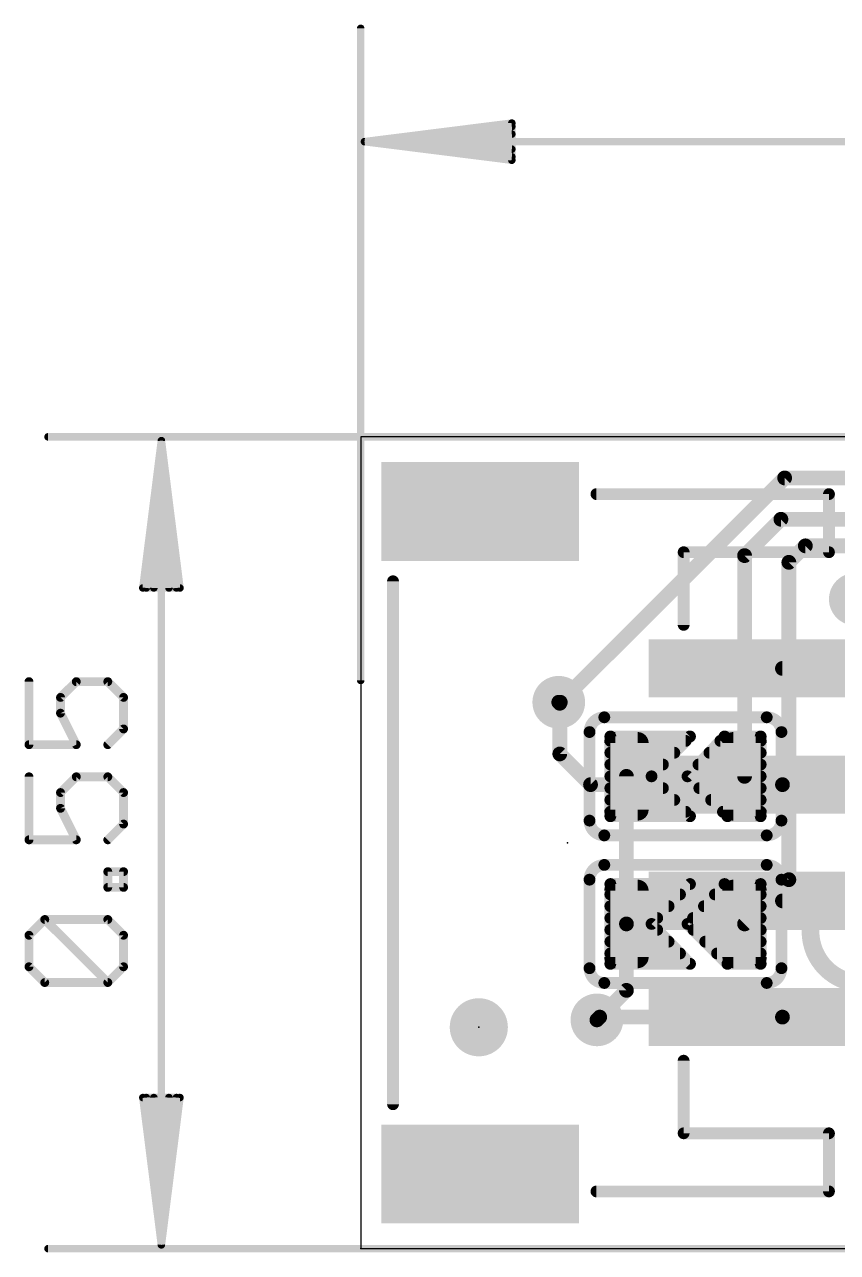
# Model space of a CAD drawing. Extents: x -5.8 to 76.3, y -5.1 to 21.4.
# Drawn here: x -5.78 to 8.2, y -0.07 to 21.07 of the extents above; entities that cross this region are included whole.
import ezdxf

# ---------------------------------------------------------------- set-up
doc = ezdxf.new("R2010")
doc.units = 0
for name, color, linetype in [('1', 12, 'CONTINUOUS'), ('16', 5, 'CONTINUOUS'), ('18', 110, 'CONTINUOUS'), ('20', 53, 'CONTINUOUS'), ('21', 40, 'CONTINUOUS'), ('22', 6, 'CONTINUOUS'), ('23', 53, 'CONTINUOUS'), ('24', 53, 'CONTINUOUS'), ('47', 253, 'CONTINUOUS')]:
    doc.layers.add(name, color=color, linetype=linetype)

# ---------------------------------------------------------------- blocks, each defined once
blk = doc.blocks.new('PIE')
at = {"const_width": 0.5}
blk.add_lwpolyline([(0, -0.25, 1), (0, 0.25, 1), (0, -0.25)], format="xyb", dxfattribs=at)
blk = doc.blocks.new('RECT121920X243840R50')
at = {"const_width": 0.1905}
blk.add_lwpolyline([(0.2858, -0.5715), (0.2858, 0.5715, 0.4142), (0.1905, 0.6668), (-0.1905, 0.6668, 0.4142), (-0.2858, 0.5715), (-0.2858, -0.5715, 0.4142), (-0.1905, -0.6668), (0.1905, -0.6668, 0.4142)], format="xyb", close=True, dxfattribs=at)
blk.add_solid([(-0.2159, -0.5969), (0.2159, -0.5969), (-0.2159, 0.5969), (0.2159, 0.5969)])
blk = doc.blocks.new('RECT')
blk.add_solid([(-0.5, -0.5), (0.5, -0.5), (-0.5, 0.5), (0.5, 0.5)])
blk = doc.blocks.new('ROUNDV')
at = {"const_width": 0.5}
blk.add_lwpolyline([(0, -0.25, 1), (0, 0.25, 1), (0, -0.25)], format="xyb", dxfattribs=at)

msp = doc.modelspace()

# ---------------------------------------------------------------- linework, layer by layer
at = {"layer": '1', "const_width": 0.254}
for points in [[(9.144, 9.985), (7.256, 9.985)], [(3.4076, 9.4027), (3.4253, 9.385)], [(3.4253, 9.385), (3.4253, 8.5137)], [(3.4253, 8.5137), (3.954, 7.985)], [(3.954, 7.985), (7.256, 7.985)], [(7.256, 7.985), (9.255, 7.985)], [(7.256, 5.985), (9.382, 5.985)], [(4.064, 3.937), (4.112, 3.985)], [(4.112, 3.985), (7.256, 3.985)], [(7.256, 3.985), (9.604, 3.985)]]:
    msp.add_lwpolyline(points, dxfattribs=at)
at = {"layer": '1', "const_width": 0.127}
for points in [[(7.256, 10.0485, 1), (7.256, 9.9215)], [(3.4525, 9.4476, 1), (3.3627, 9.3578)], [(3.4888, 9.385, 1), (3.3618, 9.385)], [(3.3804, 9.3401, 1), (3.4702, 9.4299)], [(3.4702, 8.5586, 1), (3.3804, 8.4688)], [(3.3618, 8.5137, 1), (3.4888, 8.5137)], [(3.954, 8.0485, 1), (3.954, 7.9215)], [(3.9091, 7.9401, 1), (3.9989, 8.0299)], [(7.256, 8.0485, 1), (7.256, 7.9215)], [(7.256, 7.9215, 1), (7.256, 8.0485)], [(7.256, 6.0485, 1), (7.256, 5.9215)], [(4.0191, 3.9819, 1), (4.1089, 3.8921)], [(4.112, 4.0485, 1), (4.112, 3.9215)], [(4.1569, 3.9401, 1), (4.0671, 4.0299)], [(7.256, 4.0485, 1), (7.256, 3.9215)], [(7.256, 3.9215, 1), (7.256, 4.0485)]]:
    msp.add_lwpolyline(points, format="xyb", dxfattribs=at)
at = {"layer": '16'}
for points, const_width in [([(7.2938, 13.2628), (3.4337, 9.4027)], 0.254), ([(13.716, 13.2628), (7.2938, 13.2628)], 0.254), ([(6.604, 11.9264), (7.2292, 12.5516)], 0.254), ([(7.2292, 12.5516), (12.8484, 12.5516)], 0.254), ([(6.604, 8.128), (6.604, 11.9264)], 0.254), ([(7.366, 11.811), (7.6494, 12.0944)], 0.254), ([(7.6494, 12.0944), (12.3836, 12.0944)], 0.254), ([(7.366, 6.35), (7.366, 11.811)], 0.254), ([(3.4337, 9.4027), (3.4076, 9.4027)], 0.254), ([(4.295, 7.4414), (4.295, 8.8146)], 0.2032), ([(4.295, 8.8146), (5.665, 8.8146)], 0.2032), ([(5.665, 8.8146), (5.0038, 8.128)], 0.2032), ([(6.2595, 8.8146), (5.6229, 8.128)], 0.2032), ([(6.881, 8.8146), (6.2595, 8.8146)], 0.2032), ([(6.881, 7.4414), (6.881, 8.8146)], 0.2032), ([(4.295, 8.7376), (5.5909, 8.7376)], 0.2032), ([(6.1881, 8.7376), (6.881, 8.7376)], 0.2032), ([(4.295, 8.5344), (5.3952, 8.5344)], 0.2032), ([(5.9997, 8.5344), (6.881, 8.5344)], 0.2032), ([(4.295, 8.3312), (5.1995, 8.3312)], 0.2032), ([(4.572, 8.128), (4.572, 5.588)], 0.254), ([(5.8113, 8.3312), (6.881, 8.3312)], 0.2032), ([(4.295, 8.128), (5.0038, 8.128)], 0.2032), ([(5.0038, 8.128), (5.665, 7.4414)], 0.2032), ([(5.6229, 8.128), (6.3095, 7.4414)], 0.2032), ([(5.6229, 8.128), (6.881, 8.128)], 0.2032), ([(4.295, 7.9248), (5.1995, 7.9248)], 0.2032), ([(4.295, 7.7216), (5.3952, 7.7216)], 0.2032), ([(5.8261, 7.9248), (6.881, 7.9248)], 0.2032), ([(6.0293, 7.7216), (6.881, 7.7216)], 0.2032), ([(4.295, 7.5184), (5.5908, 7.5184)], 0.2032), ([(6.2325, 7.5184), (6.881, 7.5184)], 0.2032), ([(5.665, 7.4414), (4.295, 7.4414)], 0.2032), ([(6.3095, 7.4414), (6.881, 7.4414)], 0.2032), ([(4.295, 4.9014), (4.295, 6.2746)], 0.2032), ([(4.295, 6.2746), (5.665, 6.2746)], 0.2032), ([(5.665, 6.2746), (5.0038, 5.588)], 0.2032), ([(6.2595, 6.2746), (5.6229, 5.588)], 0.2032), ([(6.881, 6.2746), (6.2595, 6.2746)], 0.2032), ([(6.604, 5.588), (7.366, 6.35)], 0.254), ([(6.881, 4.9014), (6.881, 6.2746)], 0.2032), ([(4.295, 6.096), (5.493, 6.096)], 0.2032), ([(6.0939, 6.096), (6.881, 6.096)], 0.2032), ([(4.295, 5.8928), (5.2973, 5.8928)], 0.2032), ([(5.9055, 5.8928), (6.881, 5.8928)], 0.2032), ([(4.295, 5.6896), (5.1016, 5.6896)], 0.2032), ([(4.572, 5.588), (4.572, 4.445)], 0.254), ([(5.7171, 5.6896), (6.881, 5.6896)], 0.2032), ([(4.295, 5.4864), (5.1016, 5.4864)], 0.2032), ([(5.0038, 5.588), (5.665, 4.9014)], 0.2032), ([(5.6229, 5.588), (6.3095, 4.9014)], 0.2032), ([(5.7245, 5.4864), (6.881, 5.4864)], 0.2032), ([(4.295, 5.2832), (5.2973, 5.2832)], 0.2032), ([(5.9277, 5.2832), (6.881, 5.2832)], 0.2032), ([(4.295, 5.08), (5.493, 5.08)], 0.2032), ([(6.1309, 5.08), (6.881, 5.08)], 0.2032), ([(5.665, 4.9014), (4.295, 4.9014)], 0.2032), ([(6.3095, 4.9014), (6.881, 4.9014)], 0.2032), ([(4.572, 4.445), (4.064, 3.937)], 0.254)]:
    msp.add_lwpolyline(points, dxfattribs=dict(at, const_width=const_width))
for points, const_width in [([(7.2938, 13.3263, 1), (7.2938, 13.1993)], 0.127), ([(7.3387, 13.2179, 1), (7.2489, 13.3077)], 0.127), ([(7.2292, 12.6151, 1), (7.2292, 12.4881)], 0.127), ([(7.2741, 12.5067, 1), (7.1843, 12.5965)], 0.127), ([(6.6675, 11.9264, 1), (6.5405, 11.9264)], 0.127), ([(7.6494, 12.1579, 1), (7.6494, 12.0309)], 0.127), ([(7.6943, 12.0495, 1), (7.6045, 12.1393)], 0.127), ([(6.5591, 11.9713, 1), (6.6489, 11.8815)], 0.127), ([(7.4295, 11.811, 1), (7.3025, 11.811)], 0.127), ([(7.3211, 11.8559, 1), (7.4109, 11.7661)], 0.127), ([(3.4076, 9.4662, 1), (3.4076, 9.3392)], 0.127), ([(3.3888, 9.4476, 1), (3.4786, 9.3578)], 0.127), ([(3.4337, 9.3392, 1), (3.4337, 9.4662)], 0.127), ([(4.3458, 8.8146, 1), (4.2442, 8.8146)], 0.1016), ([(4.295, 8.8654, 1), (4.295, 8.7638)], 0.1016), ([(5.7016, 8.7794, 1), (5.6284, 8.8498)], 0.1016), ([(5.665, 8.7638, 1), (5.665, 8.8654)], 0.1016), ([(6.2595, 8.8654, 1), (6.2595, 8.7638)], 0.1016), ([(6.2968, 8.7801, 1), (6.2222, 8.8491)], 0.1016), ([(6.9318, 8.8146, 1), (6.8302, 8.8146)], 0.1016), ([(6.881, 8.7638, 1), (6.881, 8.8654)], 0.1016), ([(4.295, 8.7884, 1), (4.295, 8.6868)], 0.1016), ([(5.5909, 8.6868, 1), (5.5909, 8.7884)], 0.1016), ([(6.1881, 8.7884, 1), (6.1881, 8.6868)], 0.1016), ([(6.881, 8.6868, 1), (6.881, 8.7884)], 0.1016), ([(4.295, 8.5852, 1), (4.295, 8.4836)], 0.1016), ([(5.3952, 8.4836, 1), (5.3952, 8.5852)], 0.1016), ([(5.9997, 8.5852, 1), (5.9997, 8.4836)], 0.1016), ([(6.881, 8.4836, 1), (6.881, 8.5852)], 0.1016), ([(4.295, 8.382, 1), (4.295, 8.2804)], 0.1016), ([(4.6355, 8.128, 1), (4.5085, 8.128)], 0.127), ([(5.1995, 8.2804, 1), (5.1995, 8.382)], 0.1016), ([(5.8113, 8.382, 1), (5.8113, 8.2804)], 0.1016), ([(6.881, 8.2804, 1), (6.881, 8.382)], 0.1016), ([(4.295, 8.1788, 1), (4.295, 8.0772)], 0.1016), ([(5.0404, 8.1632, 1), (4.9672, 8.0928)], 0.1016), ([(4.9672, 8.1632, 1), (5.0404, 8.0928)], 0.1016), ([(5.0038, 8.0772, 1), (5.0038, 8.1788)], 0.1016), ([(5.6588, 8.1639, 1), (5.587, 8.0921)], 0.1016), ([(5.6229, 8.1788, 1), (5.6229, 8.0772)], 0.1016), ([(5.5856, 8.1625, 1), (5.6602, 8.0935)], 0.1016), ([(6.5405, 8.128, 1), (6.6675, 8.128)], 0.127), ([(6.881, 8.0772, 1), (6.881, 8.1788)], 0.1016), ([(4.295, 7.9756, 1), (4.295, 7.874)], 0.1016), ([(4.295, 7.7724, 1), (4.295, 7.6708)], 0.1016), ([(5.1995, 7.874, 1), (5.1995, 7.9756)], 0.1016), ([(5.3952, 7.6708, 1), (5.3952, 7.7724)], 0.1016), ([(5.8261, 7.9756, 1), (5.8261, 7.874)], 0.1016), ([(6.0293, 7.7724, 1), (6.0293, 7.6708)], 0.1016), ([(6.881, 7.874, 1), (6.881, 7.9756)], 0.1016), ([(6.881, 7.6708, 1), (6.881, 7.7724)], 0.1016), ([(4.295, 7.5692, 1), (4.295, 7.4676)], 0.1016), ([(5.5908, 7.4676, 1), (5.5908, 7.5692)], 0.1016), ([(6.2325, 7.5692, 1), (6.2325, 7.4676)], 0.1016), ([(6.881, 7.4676, 1), (6.881, 7.5692)], 0.1016), ([(4.295, 7.4922, 1), (4.295, 7.3906)], 0.1016), ([(4.2442, 7.4414, 1), (4.3458, 7.4414)], 0.1016), ([(5.6284, 7.4062, 1), (5.7016, 7.4766)], 0.1016), ([(5.665, 7.3906, 1), (5.665, 7.4922)], 0.1016), ([(6.3095, 7.4922, 1), (6.3095, 7.3906)], 0.1016), ([(6.2736, 7.4055, 1), (6.3454, 7.4773)], 0.1016), ([(6.8302, 7.4414, 1), (6.9318, 7.4414)], 0.1016), ([(6.881, 7.3906, 1), (6.881, 7.4922)], 0.1016), ([(4.3458, 6.2746, 1), (4.2442, 6.2746)], 0.1016), ([(4.295, 6.3254, 1), (4.295, 6.2238)], 0.1016), ([(5.7016, 6.2394, 1), (5.6284, 6.3098)], 0.1016), ([(5.665, 6.2238, 1), (5.665, 6.3254)], 0.1016), ([(6.2595, 6.3254, 1), (6.2595, 6.2238)], 0.1016), ([(6.2968, 6.2401, 1), (6.2222, 6.3091)], 0.1016), ([(6.9318, 6.2746, 1), (6.8302, 6.2746)], 0.1016), ([(6.881, 6.2238, 1), (6.881, 6.3254)], 0.1016), ([(7.3025, 6.35, 1), (7.4295, 6.35)], 0.127), ([(7.4109, 6.3051, 1), (7.3211, 6.3949)], 0.127), ([(4.295, 6.1468, 1), (4.295, 6.0452)], 0.1016), ([(5.493, 6.0452, 1), (5.493, 6.1468)], 0.1016), ([(6.0939, 6.1468, 1), (6.0939, 6.0452)], 0.1016), ([(6.881, 6.0452, 1), (6.881, 6.1468)], 0.1016), ([(4.295, 5.9436, 1), (4.295, 5.842)], 0.1016), ([(5.2973, 5.842, 1), (5.2973, 5.9436)], 0.1016), ([(5.9055, 5.9436, 1), (5.9055, 5.842)], 0.1016), ([(6.881, 5.842, 1), (6.881, 5.9436)], 0.1016), ([(4.295, 5.7404, 1), (4.295, 5.6388)], 0.1016), ([(4.6355, 5.588, 1), (4.5085, 5.588)], 0.127), ([(5.1016, 5.6388, 1), (5.1016, 5.7404)], 0.1016), ([(5.7171, 5.7404, 1), (5.7171, 5.6388)], 0.1016), ([(6.881, 5.6388, 1), (6.881, 5.7404)], 0.1016), ([(4.295, 5.5372, 1), (4.295, 5.4356)], 0.1016), ([(4.5085, 5.588, 1), (4.6355, 5.588)], 0.127), ([(5.0404, 5.6232, 1), (4.9672, 5.5528)], 0.1016), ([(4.9672, 5.6232, 1), (5.0404, 5.5528)], 0.1016), ([(5.1016, 5.4356, 1), (5.1016, 5.5372)], 0.1016), ([(5.6588, 5.6239, 1), (5.587, 5.5521)], 0.1016), ([(5.5856, 5.6225, 1), (5.6602, 5.5535)], 0.1016), ([(5.7245, 5.5372, 1), (5.7245, 5.4356)], 0.1016), ([(6.5591, 5.6329, 1), (6.6489, 5.5431)], 0.127), ([(6.881, 5.4356, 1), (6.881, 5.5372)], 0.1016), ([(4.295, 5.334, 1), (4.295, 5.2324)], 0.1016), ([(5.2973, 5.2324, 1), (5.2973, 5.334)], 0.1016), ([(5.9277, 5.334, 1), (5.9277, 5.2324)], 0.1016), ([(6.881, 5.2324, 1), (6.881, 5.334)], 0.1016), ([(4.295, 5.1308, 1), (4.295, 5.0292)], 0.1016), ([(5.493, 5.0292, 1), (5.493, 5.1308)], 0.1016), ([(6.1309, 5.1308, 1), (6.1309, 5.0292)], 0.1016), ([(6.881, 5.0292, 1), (6.881, 5.1308)], 0.1016), ([(4.295, 4.9522, 1), (4.295, 4.8506)], 0.1016), ([(4.2442, 4.9014, 1), (4.3458, 4.9014)], 0.1016), ([(5.6284, 4.8662, 1), (5.7016, 4.9366)], 0.1016), ([(5.665, 4.8506, 1), (5.665, 4.9522)], 0.1016), ([(6.3095, 4.9522, 1), (6.3095, 4.8506)], 0.1016), ([(6.2736, 4.8655, 1), (6.3454, 4.9373)], 0.1016), ([(6.8302, 4.9014, 1), (6.9318, 4.9014)], 0.1016), ([(6.881, 4.8506, 1), (6.881, 4.9522)], 0.1016), ([(4.5085, 4.445, 1), (4.6355, 4.445)], 0.127), ([(4.6169, 4.4001, 1), (4.5271, 4.4899)], 0.127), ([(4.0191, 3.9819, 1), (4.1089, 3.8921)], 0.127)]:
    msp.add_lwpolyline(points, format="xyb", dxfattribs=dict(at, const_width=const_width))
at = {"layer": '20'}
for p, q in [((0, 13.97), (0, 0)), ((63.0108, 13.97), (0, 13.97)), ((0, 0), (63.0108, 0))]:
    msp.add_line(p, q, dxfattribs=at)
at = {"layer": '21', "const_width": 0.2032}
for points in [[(8.056, 12.985), (4.056, 12.985)], [(8.056, 11.985), (8.056, 12.985)], [(5.556, 10.735), (5.556, 11.985)], [(5.556, 11.985), (8.056, 11.985)], [(0.556, 2.485), (0.556, 11.485)], [(5.556, 1.985), (5.556, 3.235)], [(8.056, 1.985), (5.556, 1.985)], [(8.056, 0.985), (8.056, 1.985)], [(4.056, 0.985), (8.056, 0.985)]]:
    msp.add_lwpolyline(points, dxfattribs=at)
at = {"layer": '21', "const_width": 0.1016}
for points in [[(4.056, 13.0358, 1), (4.056, 12.9342)], [(8.1068, 12.985, 1), (8.0052, 12.985)], [(8.056, 12.9342, 1), (8.056, 13.0358)], [(5.6068, 11.985, 1), (5.5052, 11.985)], [(5.556, 12.0358, 1), (5.556, 11.9342)], [(8.056, 11.9342, 1), (8.056, 12.0358)], [(8.0052, 11.985, 1), (8.1068, 11.985)], [(0.6068, 11.485, 1), (0.5052, 11.485)], [(5.5052, 10.735, 1), (5.6068, 10.735)], [(5.6068, 3.235, 1), (5.5052, 3.235)], [(0.5052, 2.485, 1), (0.6068, 2.485)], [(5.556, 2.0358, 1), (5.556, 1.9342)], [(5.5052, 1.985, 1), (5.6068, 1.985)], [(8.1068, 1.985, 1), (8.0052, 1.985)], [(8.056, 1.9342, 1), (8.056, 2.0358)], [(4.056, 1.0358, 1), (4.056, 0.9342)], [(8.056, 0.9342, 1), (8.056, 1.0358)], [(8.0052, 0.985, 1), (8.1068, 0.985)]]:
    msp.add_lwpolyline(points, format="xyb", dxfattribs=at)
at = {"layer": '22'}
for points, const_width in [([(4.191, 9.144, 0.4142), (3.937, 8.89)], 0.2032), ([(4.191, 9.1948, 1), (4.191, 9.0932)], 0.1016), ([(4.191, 9.0932, 1), (4.191, 9.1948)], 0.1016), ([(7.239, 8.89, 0.4142), (6.985, 9.144)], 0.2032), ([(6.985, 9.1948, 1), (6.985, 9.0932)], 0.1016), ([(6.985, 9.0932, 1), (6.985, 9.1948)], 0.1016), ([(3.9878, 8.89, 1), (3.8862, 8.89)], 0.1016), ([(3.8862, 8.89, 1), (3.9878, 8.89)], 0.1016), ([(7.2898, 8.89, 1), (7.1882, 8.89)], 0.1016), ([(7.1882, 8.89, 1), (7.2898, 8.89)], 0.1016), ([(3.937, 7.366, 0.4142), (4.191, 7.112)], 0.2032), ([(3.9878, 7.366, 1), (3.8862, 7.366)], 0.1016), ([(3.8862, 7.366, 1), (3.9878, 7.366)], 0.1016), ([(6.985, 7.112, 0.4142), (7.239, 7.366)], 0.2032), ([(7.2898, 7.366, 1), (7.1882, 7.366)], 0.1016), ([(7.1882, 7.366, 1), (7.2898, 7.366)], 0.1016), ([(4.191, 7.1628, 1), (4.191, 7.0612)], 0.1016), ([(4.191, 7.0612, 1), (4.191, 7.1628)], 0.1016), ([(6.985, 7.1628, 1), (6.985, 7.0612)], 0.1016), ([(6.985, 7.0612, 1), (6.985, 7.1628)], 0.1016), ([(4.191, 6.604, 0.4142), (3.937, 6.35)], 0.2032), ([(4.191, 6.6548, 1), (4.191, 6.5532)], 0.1016), ([(4.191, 6.5532, 1), (4.191, 6.6548)], 0.1016), ([(7.239, 6.35, 0.4142), (6.985, 6.604)], 0.2032), ([(6.985, 6.6548, 1), (6.985, 6.5532)], 0.1016), ([(6.985, 6.5532, 1), (6.985, 6.6548)], 0.1016), ([(3.9878, 6.35, 1), (3.8862, 6.35)], 0.1016), ([(3.8862, 6.35, 1), (3.9878, 6.35)], 0.1016), ([(7.2898, 6.35, 1), (7.1882, 6.35)], 0.1016), ([(7.1882, 6.35, 1), (7.2898, 6.35)], 0.1016), ([(8.636, 4.563, 1), (8.636, 6.359, 1), (8.636, 4.563)], 0.3048), ([(3.937, 4.826, 0.4142), (4.191, 4.572)], 0.2032), ([(3.9878, 4.826, 1), (3.8862, 4.826)], 0.1016), ([(3.8862, 4.826, 1), (3.9878, 4.826)], 0.1016), ([(6.985, 4.572, 0.4142), (7.239, 4.826)], 0.2032), ([(7.2898, 4.826, 1), (7.1882, 4.826)], 0.1016), ([(7.1882, 4.826, 1), (7.2898, 4.826)], 0.1016), ([(4.191, 4.6228, 1), (4.191, 4.5212)], 0.1016), ([(4.191, 4.5212, 1), (4.191, 4.6228)], 0.1016), ([(6.985, 4.6228, 1), (6.985, 4.5212)], 0.1016), ([(6.985, 4.5212, 1), (6.985, 4.6228)], 0.1016)]:
    msp.add_lwpolyline(points, format="xyb", dxfattribs=dict(at, const_width=const_width))
at = {"layer": '22', "const_width": 0.2032}
for points in [[(6.985, 9.144), (4.191, 9.144)], [(3.937, 7.366), (3.937, 8.89)], [(7.239, 7.366), (7.239, 8.89)], [(4.191, 7.112), (6.985, 7.112)], [(6.985, 6.604), (4.191, 6.604)], [(3.937, 4.826), (3.937, 6.35)], [(7.239, 4.826), (7.239, 6.35)], [(4.191, 4.572), (6.985, 4.572)]]:
    msp.add_lwpolyline(points, dxfattribs=at)
at = {"layer": '23'}
for p in [(3.556, 6.985), (2.032, 3.81), (0, 0)]:
    msp.add_point(p, dxfattribs=at)
at = {"layer": '24'}
for p in [(5.588, 8.128), (5.588, 5.588)]:
    msp.add_point(p, dxfattribs=at)
at = {"layer": '47'}
for points, const_width in [([(0, 9.779), (0, 21)], 0.13), ([(0.065, 19.05), (2.6, 19.3692)], 0.13), ([(0.065, 19.05), (2.6, 19.31)], 0.13), ([(0.065, 19.05), (2.6, 19.18)], 0.13), ([(2.6, 19.3692), (2.6, 18.7308)], 0.13), ([(0.065, 19.05), (76.135, 19.05)], 0.13), ([(2.6, 18.7308), (0.065, 19.05)], 0.13), ([(2.6, 18.92), (0.065, 19.05)], 0.13), ([(2.6, 18.79), (0.065, 19.05)], 0.13), ([(19.304, 13.97), (-5.379, 13.97)], 0.13), ([(-3.429, 13.905), (-3.7482, 11.37)], 0.13), ([(-3.429, 13.905), (-3.689, 11.37)], 0.13), ([(-3.429, 13.905), (-3.559, 11.37)], 0.13), ([(-3.429, 0.065), (-3.429, 13.905)], 0.13), ([(-3.1098, 11.37), (-3.429, 13.905)], 0.13), ([(-3.299, 11.37), (-3.429, 13.905)], 0.13), ([(-3.169, 11.37), (-3.429, 13.905)], 0.13), ([(-3.7482, 11.37), (-3.1098, 11.37)], 0.13), ([(-5.7067, 9.7574), (-5.7067, 8.6727)], 0.1524), ([(-5.1644, 9.4862), (-4.8932, 9.7574)], 0.1524), ([(-4.8932, 9.7574), (-4.3509, 9.7574)], 0.1524), ([(-4.3509, 9.7574), (-4.0797, 9.4862)], 0.1524), ([(-5.1644, 9.215), (-5.1644, 9.4862)], 0.1524), ([(-4.0797, 9.4862), (-4.0797, 8.9439)], 0.1524), ([(-4.8932, 8.6727), (-5.1644, 9.215)], 0.1524), ([(-4.0797, 8.9439), (-4.3509, 8.6727)], 0.1524), ([(-5.7067, 8.6727), (-4.8932, 8.6727)], 0.1524), ([(-5.7067, 8.1202), (-5.7067, 7.0355)], 0.1524), ([(-5.1644, 7.849), (-4.8932, 8.1202)], 0.1524), ([(-4.8932, 8.1202), (-4.3509, 8.1202)], 0.1524), ([(-4.3509, 8.1202), (-4.0797, 7.849)], 0.1524), ([(-5.1644, 7.5779), (-5.1644, 7.849)], 0.1524), ([(-4.0797, 7.849), (-4.0797, 7.3067)], 0.1524), ([(-4.8932, 7.0355), (-5.1644, 7.5779)], 0.1524), ([(-4.0797, 7.3067), (-4.3509, 7.0355)], 0.1524), ([(-5.7067, 7.0355), (-4.8932, 7.0355)], 0.1524), ([(-4.3509, 6.217), (-4.3509, 6.4881)], 0.1524), ([(-4.3509, 6.4881), (-4.0797, 6.4881)], 0.1524), ([(-4.0797, 6.4881), (-4.0797, 6.217)], 0.1524), ([(-4.0797, 6.217), (-4.3509, 6.217)], 0.1524), ([(-5.7067, 5.3933), (-5.4355, 5.6645)], 0.1524), ([(-5.4355, 5.6645), (-4.3509, 5.6645)], 0.1524), ([(-4.3509, 4.5798), (-5.4355, 5.6645)], 0.1524), ([(-4.3509, 5.6645), (-4.0797, 5.3933)], 0.1524), ([(-5.7067, 4.851), (-5.7067, 5.3933)], 0.1524), ([(-4.0797, 5.3933), (-4.0797, 4.851)], 0.1524), ([(-5.4355, 4.5798), (-5.7067, 4.851)], 0.1524), ([(-4.0797, 4.851), (-4.3509, 4.5798)], 0.1524), ([(-4.3509, 4.5798), (-5.4355, 4.5798)], 0.1524), ([(-3.429, 0.065), (-3.7482, 2.6)], 0.13), ([(-3.7482, 2.6), (-3.1098, 2.6)], 0.13), ([(-3.429, 0.065), (-3.689, 2.6)], 0.13), ([(-3.429, 0.065), (-3.559, 2.6)], 0.13), ([(-3.1098, 2.6), (-3.429, 0.065)], 0.13), ([(-3.299, 2.6), (-3.429, 0.065)], 0.13), ([(-3.169, 2.6), (-3.429, 0.065)], 0.13), ([(16.891, 0), (-5.379, 0)], 0.13)]:
    msp.add_lwpolyline(points, dxfattribs=dict(at, const_width=const_width))
for points, const_width in [([(0.0325, 21, 1), (-0.0325, 21)], 0.065), ([(2.6325, 19.3692, 1), (2.5675, 19.3692)], 0.065), ([(2.6041, 19.337, 1), (2.5959, 19.4015)], 0.065), ([(2.6033, 19.2777, 1), (2.5967, 19.3423)], 0.065), ([(2.6017, 19.1475, 1), (2.5983, 19.2125)], 0.065), ([(0.065, 19.0825, 1), (0.065, 19.0175)], 0.065), ([(0.0691, 19.0822, 1), (0.0609, 19.0178)], 0.065), ([(0.0633, 19.0825, 1), (0.0667, 19.0175)], 0.065), ([(0.0667, 19.0825, 1), (0.0633, 19.0175)], 0.065), ([(0.0683, 19.0823, 1), (0.0617, 19.0177)], 0.065), ([(0.0617, 19.0823, 1), (0.0683, 19.0177)], 0.065), ([(0.0609, 19.0822, 1), (0.0691, 19.0178)], 0.065), ([(2.5967, 18.7577, 1), (2.6033, 18.8223)], 0.065), ([(2.5983, 18.8875, 1), (2.6017, 18.9525)], 0.065), ([(2.5675, 18.7308, 1), (2.6325, 18.7308)], 0.065), ([(2.5959, 18.6985, 1), (2.6041, 18.763)], 0.065), ([(-5.379, 14.0025, 1), (-5.379, 13.9375)], 0.065), ([(-3.3965, 13.905, 1), (-3.4615, 13.905)], 0.065), ([(-3.3968, 13.9091, 1), (-3.4612, 13.9009)], 0.065), ([(-3.3965, 13.9033, 1), (-3.4615, 13.9067)], 0.065), ([(-3.3965, 13.9067, 1), (-3.4615, 13.9033)], 0.065), ([(-3.3967, 13.9083, 1), (-3.4613, 13.9017)], 0.065), ([(-3.3967, 13.9017, 1), (-3.4613, 13.9083)], 0.065), ([(-3.3968, 13.9009, 1), (-3.4612, 13.9091)], 0.065), ([(-3.7482, 11.4025, 1), (-3.7482, 11.3375)], 0.065), ([(-3.1098, 11.3375, 1), (-3.1098, 11.4025)], 0.065), ([(-3.7805, 11.3741, 1), (-3.716, 11.3659)], 0.065), ([(-3.7213, 11.3733, 1), (-3.6567, 11.3667)], 0.065), ([(-3.5915, 11.3717, 1), (-3.5265, 11.3683)], 0.065), ([(-3.3315, 11.3683, 1), (-3.2665, 11.3717)], 0.065), ([(-3.2013, 11.3667, 1), (-3.1367, 11.3733)], 0.065), ([(-3.142, 11.3659, 1), (-3.0775, 11.3741)], 0.065), ([(-5.6686, 9.7574, 1), (-5.7448, 9.7574)], 0.0762), ([(-4.8932, 9.7955, 1), (-4.8932, 9.7193)], 0.0762), ([(-4.8663, 9.7304, 1), (-4.9201, 9.7843)], 0.0762), ([(-4.3239, 9.7843, 1), (-4.3778, 9.7304)], 0.0762), ([(-4.3509, 9.7193, 1), (-4.3509, 9.7955)], 0.0762), ([(-0.0325, 9.779, 1), (0.0325, 9.779)], 0.065), ([(-5.1263, 9.4862, 1), (-5.2025, 9.4862)], 0.0762), ([(-5.1913, 9.5131, 1), (-5.1374, 9.4593)], 0.0762), ([(-4.0416, 9.4862, 1), (-4.1178, 9.4862)], 0.0762), ([(-4.1066, 9.4593, 1), (-4.0528, 9.5131)], 0.0762), ([(-5.2025, 9.215, 1), (-5.1263, 9.215)], 0.0762), ([(-5.1303, 9.2321, 1), (-5.1984, 9.198)], 0.0762), ([(-4.1178, 8.9439, 1), (-4.0416, 8.9439)], 0.0762), ([(-4.0528, 8.9169, 1), (-4.1066, 8.9708)], 0.0762), ([(-5.7067, 8.7108, 1), (-5.7067, 8.6346)], 0.0762), ([(-5.7448, 8.6727, 1), (-5.6686, 8.6727)], 0.0762), ([(-4.9273, 8.6557, 1), (-4.8591, 8.6897)], 0.0762), ([(-4.8932, 8.6346, 1), (-4.8932, 8.7108)], 0.0762), ([(-4.3778, 8.6996, 1), (-4.3239, 8.6458)], 0.0762), ([(-5.6686, 8.1202, 1), (-5.7448, 8.1202)], 0.0762), ([(-4.8932, 8.1583, 1), (-4.8932, 8.0821)], 0.0762), ([(-4.8663, 8.0933, 1), (-4.9201, 8.1471)], 0.0762), ([(-4.3239, 8.1471, 1), (-4.3778, 8.0933)], 0.0762), ([(-4.3509, 8.0821, 1), (-4.3509, 8.1583)], 0.0762), ([(-5.1263, 7.849, 1), (-5.2025, 7.849)], 0.0762), ([(-5.1913, 7.876, 1), (-5.1374, 7.8221)], 0.0762), ([(-4.0416, 7.849, 1), (-4.1178, 7.849)], 0.0762), ([(-4.1066, 7.8221, 1), (-4.0528, 7.876)], 0.0762), ([(-5.2025, 7.5779, 1), (-5.1263, 7.5779)], 0.0762), ([(-5.1303, 7.5949, 1), (-5.1984, 7.5608)], 0.0762), ([(-4.1178, 7.3067, 1), (-4.0416, 7.3067)], 0.0762), ([(-4.0528, 7.2798, 1), (-4.1066, 7.3336)], 0.0762), ([(-5.7067, 7.0736, 1), (-5.7067, 6.9974)], 0.0762), ([(-5.7448, 7.0355, 1), (-5.6686, 7.0355)], 0.0762), ([(-4.9273, 7.0185, 1), (-4.8591, 7.0526)], 0.0762), ([(-4.8932, 6.9974, 1), (-4.8932, 7.0736)], 0.0762), ([(-4.3778, 7.0625, 1), (-4.3239, 7.0086)], 0.0762), ([(-4.3128, 6.4881, 1), (-4.389, 6.4881)], 0.0762), ([(-4.3509, 6.5262, 1), (-4.3509, 6.45)], 0.0762), ([(-4.0416, 6.4881, 1), (-4.1178, 6.4881)], 0.0762), ([(-4.0797, 6.45, 1), (-4.0797, 6.5262)], 0.0762), ([(-4.3509, 6.2551, 1), (-4.3509, 6.1789)], 0.0762), ([(-4.389, 6.217, 1), (-4.3128, 6.217)], 0.0762), ([(-4.1178, 6.217, 1), (-4.0416, 6.217)], 0.0762), ([(-4.0797, 6.1789, 1), (-4.0797, 6.2551)], 0.0762), ([(-5.4086, 5.6914, 1), (-5.4625, 5.6375)], 0.0762), ([(-5.4355, 5.7026, 1), (-5.4355, 5.6264)], 0.0762), ([(-5.4086, 5.6375, 1), (-5.4625, 5.6914)], 0.0762), ([(-4.3239, 5.6914, 1), (-4.3778, 5.6375)], 0.0762), ([(-4.3509, 5.6264, 1), (-4.3509, 5.7026)], 0.0762), ([(-5.6686, 5.3933, 1), (-5.7448, 5.3933)], 0.0762), ([(-5.7336, 5.4202, 1), (-5.6797, 5.3664)], 0.0762), ([(-4.0416, 5.3933, 1), (-4.1178, 5.3933)], 0.0762), ([(-4.1066, 5.3664, 1), (-4.0528, 5.4202)], 0.0762), ([(-5.6797, 4.8779, 1), (-5.7336, 4.824)], 0.0762), ([(-5.7448, 4.851, 1), (-5.6686, 4.851)], 0.0762), ([(-4.1178, 4.851, 1), (-4.0416, 4.851)], 0.0762), ([(-4.0528, 4.824, 1), (-4.1066, 4.8779)], 0.0762), ([(-5.4355, 4.6179, 1), (-5.4355, 4.5417)], 0.0762), ([(-4.3509, 4.5417, 1), (-4.3509, 4.6179)], 0.0762), ([(-5.4625, 4.5529, 1), (-5.4086, 4.6068)], 0.0762), ([(-4.3778, 4.6068, 1), (-4.3239, 4.5529)], 0.0762), ([(-4.3778, 4.5529, 1), (-4.3239, 4.6068)], 0.0762), ([(-3.716, 2.6041, 1), (-3.7805, 2.5959)], 0.065), ([(-3.7482, 2.6325, 1), (-3.7482, 2.5675)], 0.065), ([(-3.6567, 2.6033, 1), (-3.7213, 2.5967)], 0.065), ([(-3.5265, 2.6017, 1), (-3.5915, 2.5983)], 0.065), ([(-3.2665, 2.5983, 1), (-3.3315, 2.6017)], 0.065), ([(-3.1367, 2.5967, 1), (-3.2013, 2.6033)], 0.065), ([(-3.0775, 2.5959, 1), (-3.142, 2.6041)], 0.065), ([(-3.1098, 2.5675, 1), (-3.1098, 2.6325)], 0.065), ([(-5.379, 0.0325, 1), (-5.379, -0.0325)], 0.065), ([(-3.4612, 0.0691, 1), (-3.3968, 0.0609)], 0.065), ([(-3.4613, 0.0683, 1), (-3.3967, 0.0617)], 0.065), ([(-3.4615, 0.0633, 1), (-3.3965, 0.0667)], 0.065), ([(-3.4615, 0.0667, 1), (-3.3965, 0.0633)], 0.065), ([(-3.4615, 0.065, 1), (-3.3965, 0.065)], 0.065), ([(-3.4613, 0.0617, 1), (-3.3967, 0.0683)], 0.065), ([(-3.4612, 0.0609, 1), (-3.3968, 0.0691)], 0.065)]:
    msp.add_lwpolyline(points, format="xyb", dxfattribs=dict(at, const_width=const_width))

# ---------------------------------------------------------------- block references
at = {"layer": '1', "xscale": 3.4, "yscale": 1.7, "rotation": 180}
for p in [(2.056, 12.685), (2.056, 1.285)]:
    msp.add_blockref('RECT', p, dxfattribs=at)
at = {"layer": '1', "yscale": 4.6, "rotation": 90}
for p in [(7.256, 9.985), (7.256, 7.985), (7.256, 5.985), (7.256, 3.985)]:
    msp.add_blockref('RECT', p, dxfattribs=at)
at = {"layer": '1'}
msp.add_blockref('PIE', (2.032, 3.81), dxfattribs=at)
at = {"layer": '16', "rotation": 180}
for p in [(4.572, 8.128), (6.604, 8.128), (4.572, 5.588), (6.604, 5.588)]:
    msp.add_blockref('RECT121920X243840R50', p, dxfattribs=at)
at = {"layer": '18', "xscale": 0.9064, "yscale": 0.9064}
for p in [(8.509, 11.176), (8.509, 11.176), (3.4076, 9.4027), (3.4076, 9.4027), (4.064, 3.937), (4.064, 3.937)]:
    msp.add_blockref('ROUNDV', p, dxfattribs=at)

doc.saveas('drawing.dxf')
